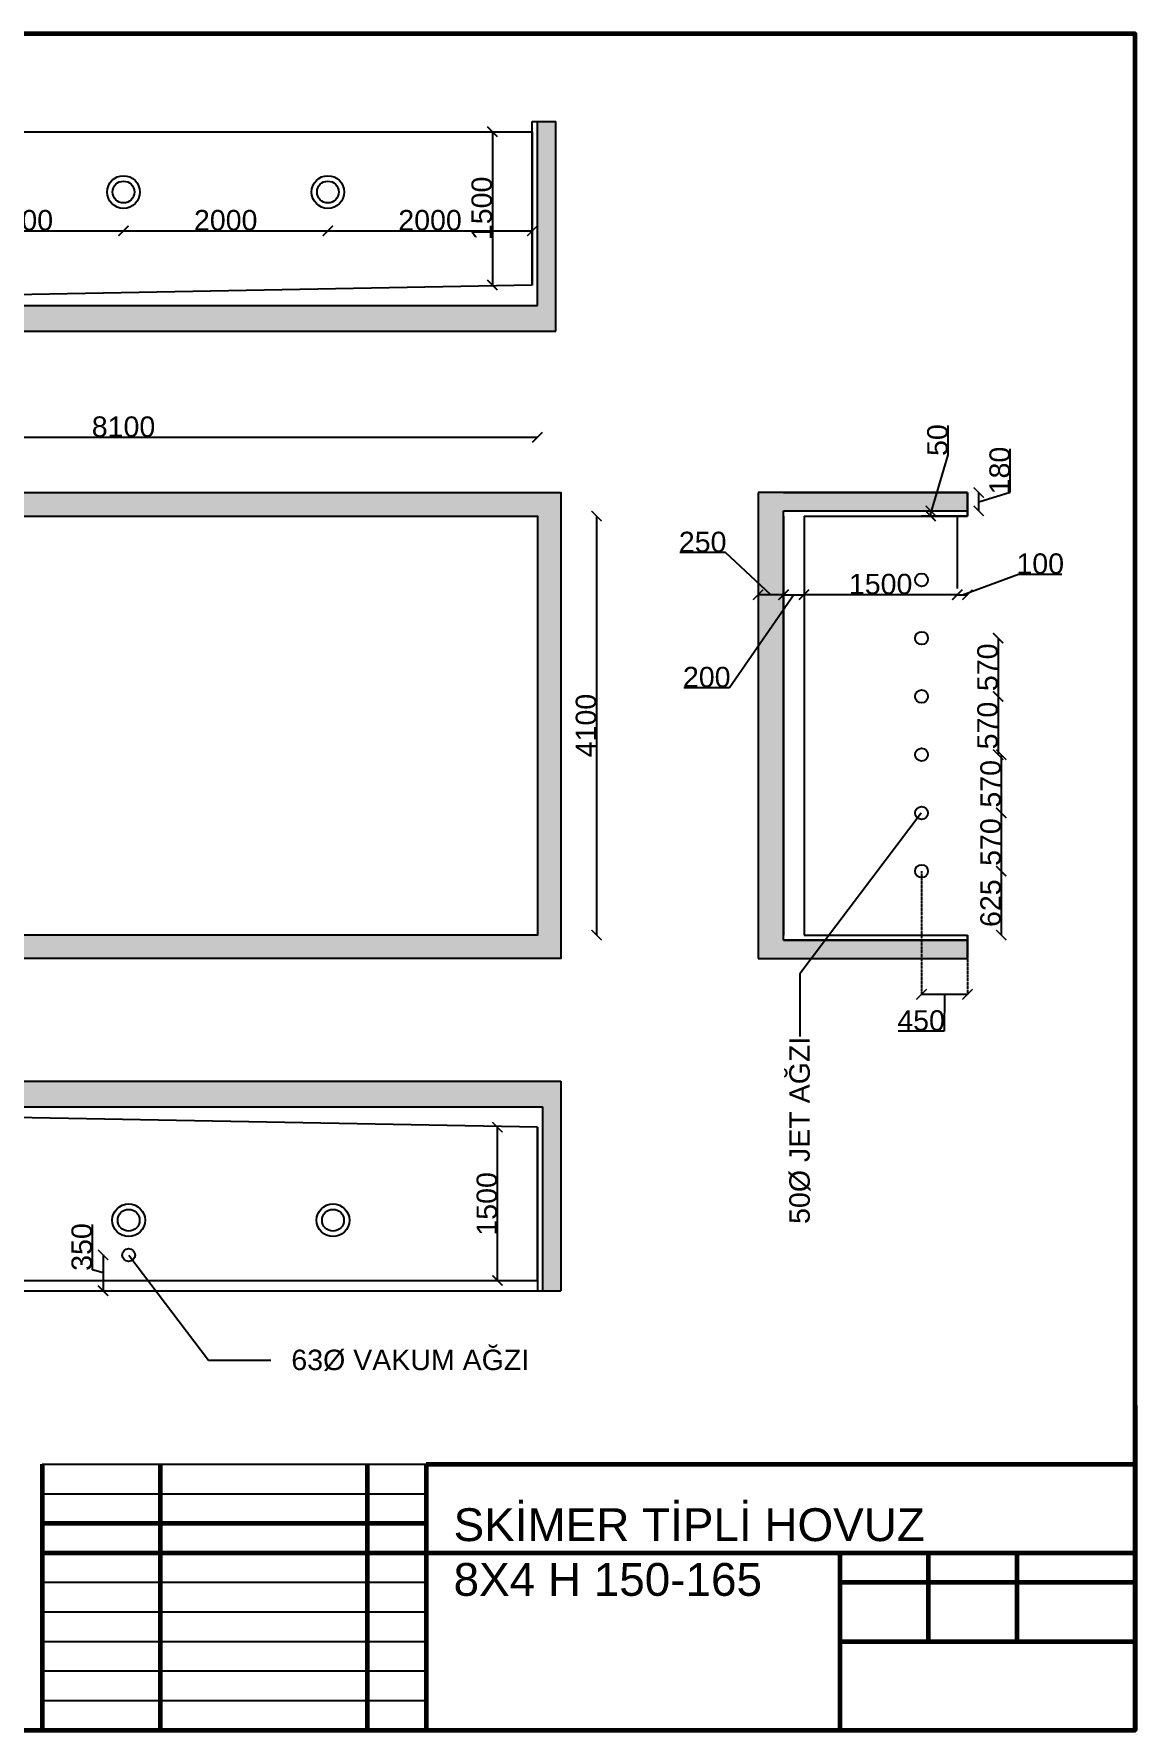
# Model space of a CAD drawing. Header units: millimetres. Extents: x 1659 to 76308, y 1100 to 43767.
# Drawn here: x 13721 to 24498, y 1201 to 17796 of the extents above; entities that cross this region are included whole.
import ezdxf
from ezdxf import colors
from ezdxf.entities.mleader import LeaderData, LeaderLine
from ezdxf.math import Vec2, Vec3

# ---------------------------------------------------------------- set-up
doc = ezdxf.new("R2010")
doc.units = ezdxf.units.MM
doc.linetypes.add('ACAD_ISO02W100', pattern=[15, 12, -3])
doc.styles.get("Standard").update_dxf_attribs({"font": 'arial.ttf'})
doc.linetypes.add('ZIGZAG', pattern='A,0.00254,-5.08,[131,ltypeshp.shx,S=5.08,R=0,X=-5.08,Y=0],-10.16,[131,ltypeshp.shx,S=5.08,R=180,X=5.08,Y=0],-5.08', length=20.32254)
doc.dimstyles.new('Copy of ISO-25', dxfattribs={"dimtxt": 200, "dimasz": 100, "dimexe": 1.25, "dimexo": 0.625, "dimgap": 1, "dimtad": 1, "dimdec": 0, "dimtxsty": 'Standard', "dimblk": 'ARCHTICK', "dimcen": 2, "dimse1": 1, "dimse2": 1, "dimadec": 0, "dimazin": 0, "dimtfac": 1, "dimtdec": 0, "dimtmove": 1, "dimatfit": 3, "dimldrblk": 'ARCHTICK', "dimfxl": 1, "dimarcsym": 0})
pattern_1 = [(50, (-176331.66, -81031.15), (182.18467, -15.93909), [19.05, -209.55]), (355, (-176331.66, -81031.15), (-35.24342, 191.05685), [15.24, -167.64058]), (100.451445, (-176316.47, -81032.48), (146.94125, 175.11775), [16.19001, -178.09024]), (46.1842, (-176331.66, -80980.35), (271.07904, -42.04233), [28.575, -314.325]), (96.63556, (-176309.07, -80983.85), (237.40413, 247.42612), [24.28502, -267.1356]), (351.18415, (-176331.66, -80980.35), (237.40413, 247.42612), [22.85997, -251.45973]), (21, (-176306.26, -80993.05), (151.61439, -102.2652), [19.05, -209.55]), (326, (-176306.26, -80993.05), (61.80203, 184.18797), [15.24, -167.64]), (71.451445, (-176293.62, -81001.57), (213.41642, 81.92277), [16.19001, -178.08994]), (37.5, (-176331.656, -81031.15), (3.088603, 84.555039), [0, -165.608, 0, -170.18, 0, -168.275]), (7.5, (-176331.66, -81031.15), (66.819663, 100.180575), [0, -97.028, 0, -161.798, 0, -64.135]), (327.5, (-176388.3, -81031.15), (135.590595, -5.728744), [0, -63.5, 0, -198.12, 0, -262.89]), (317.5, (-176413.7, -81031.15), (148.12918, 25.42649), [0, -82.55, 0, -131.572, 0, -186.69])]

# ---------------------------------------------------------------- blocks, each defined once
blk = doc.blocks.new('_ArchTick')
at = {"color": 0, "linetype": 'ByBlock', "const_width": 0.15}
blk.add_lwpolyline([(-0.5, -0.5), (0.5, 0.5)], dxfattribs=at)
blk = doc.blocks.new('*D2')
at = {"color": 0, "lineweight": -2, "ltscale": 0.5, "transparency": 16777216}
blk.add_line((10548, 13849), (18648, 13849), dxfattribs=at)
at = {"layer": 'Defpoints', "color": 0, "ltscale": 0.5, "transparency": 16777216}
for p in [(18648, 13849), (10548, 13309), (18648, 13309)]:
    blk.add_point(p, dxfattribs=at)
at = {"color": 0, "lineweight": -2, "ltscale": 0.5, "transparency": 16777216, "xscale": 100, "yscale": 100, "zscale": 100, "rotation": 180}
blk.add_blockref('_ArchTick', (10548, 13849), dxfattribs=at)
at = {"color": 0, "lineweight": -2, "ltscale": 0.5, "transparency": 16777216, "xscale": 100, "yscale": 100, "zscale": 100}
blk.add_blockref('_ArchTick', (18648, 13849), dxfattribs=at)
at = {"color": 0, "ltscale": 0.5, "transparency": 16777216, "insert": (14598, 13952), "char_height": 200, "attachment_point": 5}
blk.add_mtext('8100', dxfattribs=at)
blk = doc.blocks.new('*D13')
at = {"color": 0, "lineweight": -2, "ltscale": 0.5, "transparency": 16777216}
blk.add_line((19228, 13079), (19228, 8979), dxfattribs=at)
at = {"layer": 'Defpoints', "color": 0, "ltscale": 0.5, "transparency": 16777216}
for p in [(18648, 13079), (18648, 8979), (19228, 8979)]:
    blk.add_point(p, dxfattribs=at)
at = {"color": 0, "lineweight": -2, "ltscale": 0.5, "transparency": 16777216, "xscale": 100, "yscale": 100, "zscale": 100}
for p, rotation in [((19228, 13079), 90), ((19228, 8979), 270)]:
    blk.add_blockref('_ArchTick', p, dxfattribs=dict(at, rotation=rotation))
at = {"color": 0, "ltscale": 0.5, "transparency": 16777216, "insert": (19125, 11029), "char_height": 200, "attachment_point": 5, "rotation": 90}
blk.add_mtext('4100', dxfattribs=at)
blk = doc.blocks.new('*D15')
at = {"color": 0, "lineweight": -2, "ltscale": 0.5, "transparency": 16777216}
blk.add_line((18208, 16839), (18208, 15339), dxfattribs=at)
at = {"layer": 'Defpoints', "color": 0, "ltscale": 0.5, "transparency": 16777216}
for p in [(18598, 16839), (18208, 15339), (18598, 15339)]:
    blk.add_point(p, dxfattribs=at)
at = {"color": 0, "lineweight": -2, "ltscale": 0.5, "transparency": 16777216, "xscale": 100, "yscale": 100, "zscale": 100}
for p, rotation in [((18208, 16839), 90), ((18208, 15339), 270)]:
    blk.add_blockref('_ArchTick', p, dxfattribs=dict(at, rotation=rotation))
at = {"color": 0, "ltscale": 0.5, "transparency": 16777216, "insert": (18105, 16089), "char_height": 200, "attachment_point": 5, "rotation": 90}
blk.add_mtext('1500', dxfattribs=at)
blk = doc.blocks.new('*D16')
at = {"color": 0, "lineweight": -2, "ltscale": 0.5, "transparency": 16777216}
blk.add_line((12598, 15869), (14598, 15869), dxfattribs=at)
at = {"layer": 'Defpoints', "color": 0, "ltscale": 0.5, "transparency": 16777216}
for p in [(12598, 16249), (14598, 16249), (14598, 15869)]:
    blk.add_point(p, dxfattribs=at)
at = {"color": 0, "lineweight": -2, "ltscale": 0.5, "transparency": 16777216, "xscale": 100, "yscale": 100, "zscale": 100, "rotation": 180}
blk.add_blockref('_ArchTick', (12598, 15869), dxfattribs=at)
at = {"color": 0, "lineweight": -2, "ltscale": 0.5, "transparency": 16777216, "xscale": 100, "yscale": 100, "zscale": 100}
blk.add_blockref('_ArchTick', (14598, 15869), dxfattribs=at)
at = {"color": 0, "ltscale": 0.5, "transparency": 16777216, "insert": (13598, 15972), "char_height": 200, "attachment_point": 5}
blk.add_mtext('2000', dxfattribs=at)
blk = doc.blocks.new('*D17')
at = {"color": 0, "lineweight": -2, "ltscale": 0.5, "transparency": 16777216}
blk.add_line((14598, 15869), (16598, 15869), dxfattribs=at)
at = {"layer": 'Defpoints', "color": 0, "ltscale": 0.5, "transparency": 16777216}
for p in [(14598, 16249), (16598, 16249), (16598, 15869)]:
    blk.add_point(p, dxfattribs=at)
at = {"color": 0, "lineweight": -2, "ltscale": 0.5, "transparency": 16777216, "xscale": 100, "yscale": 100, "zscale": 100, "rotation": 180}
blk.add_blockref('_ArchTick', (14598, 15869), dxfattribs=at)
at = {"color": 0, "lineweight": -2, "ltscale": 0.5, "transparency": 16777216, "xscale": 100, "yscale": 100, "zscale": 100}
blk.add_blockref('_ArchTick', (16598, 15869), dxfattribs=at)
at = {"color": 0, "ltscale": 0.5, "transparency": 16777216, "insert": (15598, 15972), "char_height": 200, "attachment_point": 5}
blk.add_mtext('2000', dxfattribs=at)
blk = doc.blocks.new('*D18')
at = {"color": 0, "lineweight": -2, "ltscale": 0.5, "transparency": 16777216}
blk.add_line((16598, 15869), (18598, 15869), dxfattribs=at)
at = {"layer": 'Defpoints', "color": 0, "ltscale": 0.5, "transparency": 16777216}
for p in [(16598, 16249), (18598, 16249), (18598, 15869)]:
    blk.add_point(p, dxfattribs=at)
at = {"color": 0, "lineweight": -2, "ltscale": 0.5, "transparency": 16777216, "xscale": 100, "yscale": 100, "zscale": 100, "rotation": 180}
blk.add_blockref('_ArchTick', (16598, 15869), dxfattribs=at)
at = {"color": 0, "lineweight": -2, "ltscale": 0.5, "transparency": 16777216, "xscale": 100, "yscale": 100, "zscale": 100}
blk.add_blockref('_ArchTick', (18598, 15869), dxfattribs=at)
at = {"color": 0, "ltscale": 0.5, "transparency": 16777216, "insert": (17598, 15972), "char_height": 200, "attachment_point": 5}
blk.add_mtext('2000', dxfattribs=at)
blk = doc.blocks.new('*D20')
at = {"color": 0, "lineweight": -2, "ltscale": 0.5, "transparency": 16777216}
blk.add_line((18258, 5599), (18258, 7099), dxfattribs=at)
at = {"layer": 'Defpoints', "color": 0, "ltscale": 0.5, "transparency": 16777216}
for p in [(18258, 7099), (18648, 7099), (18648, 5599)]:
    blk.add_point(p, dxfattribs=at)
at = {"color": 0, "lineweight": -2, "ltscale": 0.5, "transparency": 16777216, "xscale": 100, "yscale": 100, "zscale": 100}
for p, rotation in [((18258, 7099), 90), ((18258, 5599), 270)]:
    blk.add_blockref('_ArchTick', p, dxfattribs=dict(at, rotation=rotation))
at = {"color": 0, "ltscale": 0.5, "transparency": 16777216, "insert": (18155, 6349), "char_height": 200, "attachment_point": 5, "rotation": 90}
blk.add_mtext('1500', dxfattribs=at)
blk = doc.blocks.new('*D21')
at = {"color": 0, "lineweight": -2, "ltscale": 0.5, "transparency": 16777216}
blk.add_line((22758, 12309), (21258, 12309), dxfattribs=at)
at = {"layer": 'Defpoints', "color": 0, "ltscale": 0.5, "transparency": 16777216}
for p in [(21258, 13079), (22758, 13079), (21258, 12309)]:
    blk.add_point(p, dxfattribs=at)
at = {"color": 0, "lineweight": -2, "ltscale": 0.5, "transparency": 16777216, "xscale": 100, "yscale": 100, "zscale": 100, "rotation": 180}
blk.add_blockref('_ArchTick', (21258, 12309), dxfattribs=at)
at = {"color": 0, "lineweight": -2, "ltscale": 0.5, "transparency": 16777216, "xscale": 100, "yscale": 100, "zscale": 100}
blk.add_blockref('_ArchTick', (22758, 12309), dxfattribs=at)
at = {"color": 0, "ltscale": 0.5, "transparency": 16777216, "insert": (22008, 12412), "char_height": 200, "attachment_point": 5}
blk.add_mtext('1500', dxfattribs=at)
blk = doc.blocks.new('*D22')
at = {"color": 0, "lineweight": -2, "ltscale": 0.5, "transparency": 16777216}
for p, q in [((22808, 12309), (23357, 12509)), ((23357, 12509), (23782, 12509)), ((22758, 12309), (22858, 12309))]:
    blk.add_line(p, q, dxfattribs=at)
at = {"layer": 'Defpoints', "color": 0, "ltscale": 0.5, "transparency": 16777216}
for p in [(22758, 13079), (22858, 13079), (22858, 12309)]:
    blk.add_point(p, dxfattribs=at)
at = {"color": 0, "lineweight": -2, "ltscale": 0.5, "transparency": 16777216, "xscale": 100, "yscale": 100, "zscale": 100, "rotation": 180}
blk.add_blockref('_ArchTick', (22758, 12309), dxfattribs=at)
at = {"color": 0, "lineweight": -2, "ltscale": 0.5, "transparency": 16777216, "xscale": 100, "yscale": 100, "zscale": 100}
blk.add_blockref('_ArchTick', (22858, 12309), dxfattribs=at)
at = {"color": 0, "ltscale": 0.5, "transparency": 16777216, "insert": (23570, 12612), "char_height": 200, "attachment_point": 5}
blk.add_mtext('100', dxfattribs=at)
blk = doc.blocks.new('*D23')
at = {"color": 0, "lineweight": -2, "ltscale": 0.5, "transparency": 16777216}
blk.add_line((23188, 9604), (23188, 8979), dxfattribs=at)
at = {"layer": 'Defpoints', "color": 0, "ltscale": 0.5, "transparency": 16777216}
for p in [(22408, 9604), (22408, 8979), (23188, 8979)]:
    blk.add_point(p, dxfattribs=at)
at = {"color": 0, "lineweight": -2, "ltscale": 0.5, "transparency": 16777216, "xscale": 100, "yscale": 100, "zscale": 100}
for p, rotation in [((23188, 9604), 90), ((23188, 8979), 270)]:
    blk.add_blockref('_ArchTick', p, dxfattribs=dict(at, rotation=rotation))
at = {"color": 0, "ltscale": 0.5, "transparency": 16777216, "insert": (23085, 9291), "char_height": 200, "attachment_point": 5, "rotation": 90}
blk.add_mtext('625', dxfattribs=at)
blk = doc.blocks.new('*D24')
at = {"color": 0, "lineweight": -2, "ltscale": 0.5, "transparency": 16777216}
blk.add_line((23158, 11884), (23158, 11314), dxfattribs=at)
at = {"layer": 'Defpoints', "color": 0, "ltscale": 0.5, "transparency": 16777216}
for p in [(22408, 11884), (22408, 11314), (23158, 11314)]:
    blk.add_point(p, dxfattribs=at)
at = {"color": 0, "lineweight": -2, "ltscale": 0.5, "transparency": 16777216, "xscale": 100, "yscale": 100, "zscale": 100}
for p, rotation in [((23158, 11884), 90), ((23158, 11314), 270)]:
    blk.add_blockref('_ArchTick', p, dxfattribs=dict(at, rotation=rotation))
at = {"color": 0, "ltscale": 0.5, "transparency": 16777216, "insert": (23055, 11599), "char_height": 200, "attachment_point": 5, "rotation": 90}
blk.add_mtext('570', dxfattribs=at)
blk = doc.blocks.new('*D25')
at = {"color": 0, "lineweight": -2, "ltscale": 0.5, "transparency": 16777216}
blk.add_line((23188, 10744), (23188, 10174), dxfattribs=at)
at = {"layer": 'Defpoints', "color": 0, "ltscale": 0.5, "transparency": 16777216}
for p in [(22408, 10744), (22408, 10174), (23188, 10174)]:
    blk.add_point(p, dxfattribs=at)
at = {"color": 0, "lineweight": -2, "ltscale": 0.5, "transparency": 16777216, "xscale": 100, "yscale": 100, "zscale": 100}
for p, rotation in [((23188, 10744), 90), ((23188, 10174), 270)]:
    blk.add_blockref('_ArchTick', p, dxfattribs=dict(at, rotation=rotation))
at = {"color": 0, "ltscale": 0.5, "transparency": 16777216, "insert": (23085, 10459), "char_height": 200, "attachment_point": 5, "rotation": 90}
blk.add_mtext('570', dxfattribs=at)
blk = doc.blocks.new('*D6')
at = {"color": 0, "lineweight": -2, "ltscale": 0.5, "transparency": 16777216}
blk.add_line((23188, 10174), (23188, 9604), dxfattribs=at)
at = {"layer": 'Defpoints', "color": 0, "ltscale": 0.5, "transparency": 16777216}
for p in [(22408, 10174), (22408, 9604), (23188, 9604)]:
    blk.add_point(p, dxfattribs=at)
at = {"color": 0, "lineweight": -2, "ltscale": 0.5, "transparency": 16777216, "xscale": 100, "yscale": 100, "zscale": 100}
for p, rotation in [((23188, 10174), 90), ((23188, 9604), 270)]:
    blk.add_blockref('_ArchTick', p, dxfattribs=dict(at, rotation=rotation))
at = {"color": 0, "ltscale": 0.5, "transparency": 16777216, "insert": (23085, 9889), "char_height": 200, "attachment_point": 5, "rotation": 90}
blk.add_mtext('570', dxfattribs=at)
blk = doc.blocks.new('*D7')
at = {"color": 0, "lineweight": -2, "ltscale": 0.5, "transparency": 16777216}
blk.add_line((23158, 11314), (23158, 10744), dxfattribs=at)
at = {"layer": 'Defpoints', "color": 0, "ltscale": 0.5, "transparency": 16777216}
for p in [(22408, 11314), (22408, 10744), (23158, 10744)]:
    blk.add_point(p, dxfattribs=at)
at = {"color": 0, "lineweight": -2, "ltscale": 0.5, "transparency": 16777216, "xscale": 100, "yscale": 100, "zscale": 100}
for p, rotation in [((23158, 11314), 90), ((23158, 10744), 270)]:
    blk.add_blockref('_ArchTick', p, dxfattribs=dict(at, rotation=rotation))
at = {"color": 0, "ltscale": 0.5, "transparency": 16777216, "insert": (23055, 11029), "char_height": 200, "attachment_point": 5, "rotation": 90}
blk.add_mtext('570', dxfattribs=at)
blk = doc.blocks.new('*D31')
at = {"color": 0, "lineweight": -2, "ltscale": 0.5, "transparency": 16777216}
for p, q in [((14293, 5705), (14293, 6148)), ((14398, 5849), (14398, 5499)), ((14398, 5674), (14293, 5705))]:
    blk.add_line(p, q, dxfattribs=at)
at = {"layer": 'Defpoints', "color": 0, "ltscale": 0.5, "transparency": 16777216}
for p in [(14648, 5849), (14398, 5499), (14648, 5499)]:
    blk.add_point(p, dxfattribs=at)
at = {"color": 0, "lineweight": -2, "ltscale": 0.5, "transparency": 16777216, "xscale": 100, "yscale": 100, "zscale": 100}
for p, rotation in [((14398, 5849), 90), ((14398, 5499), 270)]:
    blk.add_blockref('_ArchTick', p, dxfattribs=dict(at, rotation=rotation))
at = {"color": 0, "ltscale": 0.5, "transparency": 16777216, "insert": (14190, 5927), "char_height": 200, "attachment_point": 5, "rotation": 90}
blk.add_mtext('350', dxfattribs=at)
blk = doc.blocks.new('*D32')
at = {"color": 0, "lineweight": -2, "ltscale": 0.5, "transparency": 16777216}
for p, q in [((22668, 13678), (22668, 13966)), ((22498, 13104), (22668, 13678)), ((22498, 13079), (22498, 13129))]:
    blk.add_line(p, q, dxfattribs=at)
at = {"layer": 'Defpoints', "color": 0, "ltscale": 0.5, "transparency": 16777216}
for p in [(22498, 13129), (22858, 13129), (22858, 13079)]:
    blk.add_point(p, dxfattribs=at)
at = {"color": 0, "lineweight": -2, "ltscale": 0.5, "transparency": 16777216, "xscale": 100, "yscale": 100, "zscale": 100}
for p, rotation in [((22498, 13129), 90), ((22498, 13079), 270)]:
    blk.add_blockref('_ArchTick', p, dxfattribs=dict(at, rotation=rotation))
at = {"color": 0, "ltscale": 0.5, "transparency": 16777216, "insert": (22565, 13822), "char_height": 200, "attachment_point": 5, "rotation": 90}
blk.add_mtext('50', dxfattribs=at)
blk = doc.blocks.new('*D8')
at = {"color": 0, "lineweight": -2, "ltscale": 0.5, "transparency": 16777216}
for p, q in [((23277, 13312), (23277, 13736)), ((22968, 13219), (23277, 13312)), ((22968, 13129), (22968, 13309))]:
    blk.add_line(p, q, dxfattribs=at)
at = {"layer": 'Defpoints', "color": 0, "ltscale": 0.5, "transparency": 16777216}
for p in [(22858, 13309), (22968, 13309), (22858, 13129)]:
    blk.add_point(p, dxfattribs=at)
at = {"color": 0, "lineweight": -2, "ltscale": 0.5, "transparency": 16777216, "xscale": 100, "yscale": 100, "zscale": 100}
for p, rotation in [((22968, 13309), 90), ((22968, 13129), 270)]:
    blk.add_blockref('_ArchTick', p, dxfattribs=dict(at, rotation=rotation))
at = {"color": 0, "ltscale": 0.5, "transparency": 16777216, "insert": (23174, 13524), "char_height": 200, "attachment_point": 5, "rotation": 90}
blk.add_mtext('180', dxfattribs=at)
blk = doc.blocks.new('*D33')
at = {"color": 0, "lineweight": -2, "ltscale": 0.5, "transparency": 16777216}
for p, q in [((21158, 12309), (20529, 11399)), ((21058, 12309), (21258, 12309)), ((20529, 11399), (20083, 11399))]:
    blk.add_line(p, q, dxfattribs=at)
at = {"layer": 'Defpoints', "color": 0, "ltscale": 0.5, "transparency": 16777216}
for p in [(21058, 13079), (21258, 13079), (21258, 12309)]:
    blk.add_point(p, dxfattribs=at)
at = {"color": 0, "lineweight": -2, "ltscale": 0.5, "transparency": 16777216, "xscale": 100, "yscale": 100, "zscale": 100, "rotation": 180}
blk.add_blockref('_ArchTick', (21058, 12309), dxfattribs=at)
at = {"color": 0, "lineweight": -2, "ltscale": 0.5, "transparency": 16777216, "xscale": 100, "yscale": 100, "zscale": 100}
blk.add_blockref('_ArchTick', (21258, 12309), dxfattribs=at)
at = {"color": 0, "ltscale": 0.5, "transparency": 16777216, "insert": (20306, 11502), "char_height": 200, "attachment_point": 5}
blk.add_mtext('200', dxfattribs=at)
blk = doc.blocks.new('*D34')
at = {"color": 0, "lineweight": -2, "ltscale": 0.5, "transparency": 16777216}
for p, q in [((20489, 12721), (20043, 12721)), ((20933, 12309), (20489, 12721)), ((21058, 12309), (20808, 12309))]:
    blk.add_line(p, q, dxfattribs=at)
at = {"layer": 'Defpoints', "color": 0, "ltscale": 0.5, "transparency": 16777216}
for p in [(20808, 12309), (20808, 12309), (21058, 12309)]:
    blk.add_point(p, dxfattribs=at)
at = {"color": 0, "lineweight": -2, "ltscale": 0.5, "transparency": 16777216, "xscale": 100, "yscale": 100, "zscale": 100, "rotation": 180}
blk.add_blockref('_ArchTick', (20808, 12309), dxfattribs=at)
at = {"color": 0, "lineweight": -2, "ltscale": 0.5, "transparency": 16777216, "xscale": 100, "yscale": 100, "zscale": 100}
blk.add_blockref('_ArchTick', (21058, 12309), dxfattribs=at)
at = {"color": 0, "ltscale": 0.5, "transparency": 16777216, "insert": (20266, 12824), "char_height": 200, "attachment_point": 5}
blk.add_mtext('250', dxfattribs=at)
blk = doc.blocks.new('*D9')
at = {"color": 0, "lineweight": -2, "ltscale": 0.5, "transparency": 16777216}
for p, q in [((22858, 8399), (22408, 8399)), ((22633, 8399), (22629, 8039)), ((22629, 8039), (22178, 8039))]:
    blk.add_line(p, q, dxfattribs=at)
at = {"layer": 'Defpoints', "color": 0, "ltscale": 0.5, "transparency": 16777216}
for p in [(22858, 9629), (22408, 8399), (22408, 8399)]:
    blk.add_point(p, dxfattribs=at)
at = {"color": 0, "lineweight": -2, "ltscale": 0.5, "transparency": 16777216, "xscale": 100, "yscale": 100, "zscale": 100, "rotation": 180}
blk.add_blockref('_ArchTick', (22408, 8399), dxfattribs=at)
at = {"color": 0, "lineweight": -2, "ltscale": 0.5, "transparency": 16777216, "xscale": 100, "yscale": 100, "zscale": 100}
blk.add_blockref('_ArchTick', (22858, 8399), dxfattribs=at)
at = {"color": 0, "ltscale": 0.5, "transparency": 16777216, "insert": (22404, 8142), "char_height": 200, "attachment_point": 5}
blk.add_mtext('450', dxfattribs=at)

msp = doc.modelspace()

# ---------------------------------------------------------------- hatches: boundary and pattern name
at = {"ltscale": 0.01}
h = msp.add_hatch(dxfattribs=at)
h.set_pattern_fill('AR-CONC', color=256)
h.set_pattern_definition(pattern_1)
h.paths.add_polyline_path([(18828.3, 16938.9), (18648.3, 16938.9), (18648.3, 15138.9), (11561.3, 15138.9), (11561.3, 14945.9), (11246.7, 14945.9), (11310.7, 14888.9), (18828.3, 14888.9)])
h.paths.add_polyline_path([(9725.3, 15128.9), (8238.3, 15128.9), (8238.3, 14928.9), (7738.3, 14928.9), (7738.3, 15128.9), (7588.3, 15128.9), (7588.3, 16678.9), (7588.3, 16828.9), (7358.3, 16828.9), (7358.3, 16678.9), (7358.3, 14888.9), (7588.3, 14888.9), (10368.3, 14888.9), (10368.3, 14945.9), (9725.3, 14945.9)])
h.paths.add_polyline_path([(11246.7, 14945.9), (10368.3, 14945.9), (10368.3, 14888.9), (11310.7, 14888.9)])
h.paths.add_polyline_path([(10368.3, 15128.9), (9788.3, 15128.9), (9788.3, 15008.9), (10368.3, 15008.9)], flags=17)
h.paths.add_polyline_path([(11498.3, 15138.9), (10548.3, 15138.9), (10548.3, 16678.9), (10398.3, 16678.9), (10368.3, 16678.9), (10368.3, 15008.9), (11498.3, 15008.9)])
h.paths.add_polyline_path([(5558.3, 13308.9), (5308.3, 13308.9), (3508.3, 13308.9), (3508.3, 13078.9), (3608.3, 13078.9), (5258.3, 13078.9), (5308.3, 13078.9), (5308.3, 8978.9), (3508.3, 8978.9), (3508.3, 8748.9), (5308.3, 8748.9), (5558.3, 8748.9)])
h.paths.add_polyline_path([(9775.3, 7491.9), (10418.3, 7491.9), (10418.3, 7548.9), (7638.3, 7548.9), (7408.3, 7548.9), (7408.3, 5758.9), (7408.3, 5608.9), (7638.3, 5608.9), (7638.3, 5758.9), (7638.3, 7308.9), (7788.3, 7308.9), (8288.3, 7308.9), (9775.3, 7308.9)])
h.paths.add_polyline_path([(18878.3, 7548.9), (10418.3, 7548.9), (10418.3, 7491.9), (11611.3, 7491.9), (11611.3, 7298.9), (18698.3, 7298.9), (18698.3, 5498.9), (18878.3, 5498.9)])
h.paths.add_polyline_path([(10598.3, 7298.9), (11548.3, 7298.9), (11548.3, 7428.9), (10418.3, 7428.9), (10418.3, 5758.9), (10448.3, 5758.9), (10598.3, 5758.9)], flags=17)
h.paths.add_polyline_path([(10418.3, 7428.9), (9838.3, 7428.9), (9838.3, 7308.9), (10418.3, 7308.9)], flags=17)
h = msp.add_hatch(dxfattribs=at)
h.set_pattern_fill('AR-CONC', color=256)
h.set_pattern_definition([(50, (-176331.66, -82091.15), (182.18467, -15.93909), [19.05, -209.55]), (355, (-176331.66, -82091.15), (-35.24342, 191.05685), [15.24, -167.64058]), (100.451445, (-176316.47, -82092.48), (146.94125, 175.11775), [16.19001, -178.09024]), (46.1842, (-176331.66, -82040.35), (271.07904, -42.04233), [28.575, -314.325]), (96.63556, (-176309.07, -82043.85), (237.40413, 247.42612), [24.28502, -267.1356]), (351.18415, (-176331.66, -82040.35), (237.40413, 247.42612), [22.85997, -251.45973]), (21, (-176306.26, -82053.05), (151.61439, -102.2652), [19.05, -209.55]), (326, (-176306.26, -82053.05), (61.80203, 184.18797), [15.24, -167.64]), (71.451445, (-176293.62, -82061.57), (213.41642, 81.92277), [16.19001, -178.08994]), (37.5, (-176331.656, -82091.15), (3.088603, 84.555039), [0, -165.608, 0, -170.18, 0, -168.275]), (7.5, (-176331.66, -82091.15), (66.819663, 100.180575), [0, -97.028, 0, -161.798, 0, -64.135]), (327.5, (-176388.3, -82091.15), (135.590595, -5.728744), [0, -63.5, 0, -198.12, 0, -262.89]), (317.5, (-176413.7, -82091.15), (148.12918, 25.42649), [0, -82.55, 0, -131.572, 0, -186.69])])
h.paths.add_polyline_path([(18878.3, 13308.9), (10318.3, 13308.9), (7588.3, 13308.9), (7588.3, 10348.9), (10318.3, 10348.9), (10318.3, 8748.9), (18878.3, 8748.9)])
h.paths.add_polyline_path([(10318.3, 13078.9), (10318.3, 10578.9), (7818.3, 10578.9), (7818.3, 13078.9)], flags=16)
h.paths.add_polyline_path([(10548.3, 13078.9), (18648.3, 13078.9), (18648.3, 8978.9), (10548.3, 8978.9)], flags=16)
h.paths.add_polyline_path([(8718.3, 12858.9), (8718.3, 12158.9), (8018.3, 12158.9), (8018.3, 12858.9)], flags=0)
h = msp.add_hatch(dxfattribs=at)
h.set_pattern_fill('AR-CONC', color=256)
h.set_pattern_definition(pattern_1)
h.paths.add_polyline_path([(21058.3, 13128.9), (22858.3, 13128.9), (22858.3, 13308.9), (20808.3, 13308.9), (20808.3, 8748.9), (21331.7, 8748.9), (21467.7, 8928.9), (21058.3, 8928.9)])
h.paths.add_polyline_path([(22408.3, 8928.9), (21467.7, 8928.9), (21331.7, 8748.9), (22408.3, 8748.9)], flags=17)
h.paths.add_polyline_path([(22858.3, 8928.9), (22408.3, 8928.9), (22408.3, 8748.9), (22858.3, 8748.9)], flags=17)

# ---------------------------------------------------------------- linework, layer by layer
at = {"ltscale": 0.5}
for p, q in [((18598.3, 15338.9), (18598.3, 16938.9)), ((18598.3, 16938.9), (18648.3, 16938.9)), ((18648.3, 15138.9), (18648.3, 16938.9)), ((18648.3, 16938.9), (18828.3, 16938.9)), ((18828.3, 14888.9), (18828.3, 16938.9)), ((18598.3, 16838.9), (18598.3, 15338.9)), ((18598.3, 15338.9), (11561.3, 15206.9)), ((11561.3, 15138.9), (18648.3, 15138.9)), ((10368.3, 14888.9), (18828.3, 14888.9)), ((21058.3, 13308.9), (20808.3, 13308.9)), ((20808.3, 13308.9), (20808.3, 8748.9)), ((21058.3, 13308.9), (22858.3, 13308.9)), ((22858.3, 13308.9), (22858.3, 13078.9)), ((21058.3, 13128.9), (22858.3, 13128.9)), ((21058.3, 13078.9), (21058.3, 13128.9)), ((21058.3, 13078.9), (21058.3, 8978.9)), ((21258.3, 13078.9), (22858.3, 13078.9)), ((21258.3, 13078.9), (21258.3, 8978.9)), ((22858.3, 13078.9), (22408.3, 13078.9)), ((22858.3, 13078.9), (22758.3, 13078.9)), ((21058.3, 8928.9), (21058.3, 8978.9)), ((21258.3, 8978.9), (22858.3, 8978.9)), ((22858.3, 8978.9), (22858.3, 8748.9)), ((21058.3, 8928.9), (22858.3, 8928.9)), ((20808.3, 8748.9), (21058.3, 8748.9)), ((21058.3, 8748.9), (22858.3, 8748.9)), ((10418.3, 7548.9), (18878.3, 7548.9)), ((18878.3, 7548.9), (18878.3, 5498.9)), ((11611.3, 7298.9), (18698.3, 7298.9)), ((18648.3, 7098.9), (11611.3, 7230.8)), ((18698.3, 7298.9), (18698.3, 5498.9)), ((18648.3, 7098.9), (18648.3, 5498.9)), ((18648.3, 5598.9), (18648.3, 7098.9)), ((18648.3, 5498.9), (18698.3, 5498.9)), ((18698.3, 5498.9), (18878.3, 5498.9))]:
    msp.add_line(p, q, dxfattribs=at)
at = {"linetype": 'ZIGZAG', "ltscale": 0.05}
for p, q in [((10598.3, 16838.9), (18598.3, 16838.9)), ((22758.3, 13078.9), (22758.3, 12368.9)), ((10648.3, 5598.9), (18648.3, 5598.9))]:
    msp.add_line(p, q, dxfattribs=at)
at = {"ltscale": 0.01}
for p, q in [((22858.3, 13308.9), (20808.3, 13308.9)), ((20808.3, 13308.9), (20808.3, 8748.9)), ((22858.3, 13308.9), (20808.3, 13308.9)), ((22858.3, 13078.9), (22858.3, 13308.9)), ((22858.3, 13128.9), (22858.3, 13308.9)), ((21058.3, 8928.9), (21058.3, 13128.9)), ((21058.3, 13128.9), (22858.3, 13128.9)), ((22858.3, 8748.9), (22858.3, 8978.9)), ((22858.3, 8928.9), (21058.3, 8928.9)), ((20808.3, 8748.9), (22858.3, 8748.9))]:
    msp.add_line(p, q, dxfattribs=at)
at = {"linetype": 'ACAD_ISO02W100', "ltscale": 0.2}
for p, q in [((22408.3, 9603.9), (22408.3, 8398.9)), ((22858.3, 8978.9), (22858.3, 8398.9))]:
    msp.add_line(p, q, dxfattribs=at)
at = {"linetype": 'ACAD_ISO02W100', "ltscale": 0.3}
msp.add_line((10648.3, 5498.9), (18648.3, 5498.9), dxfattribs=at)
at = {"linetype": 'Continuous', "lineweight": 60}
for p, q in [((24498.3, 4381.1), (24498.3, 1200.9)), ((13801.2, 3802.9), (13801.2, 1200.9)), ((14957.7, 3802.9), (14957.7, 1200.9)), ((16981.4, 3802.9), (16981.4, 1200.9)), ((17559.7, 3802.9), (24498.3, 3802.9)), ((17559.7, 3802.9), (17559.7, 1200.9)), ((13801.2, 3224.6), (17559.7, 3224.6)), ((13801.2, 2935.5), (24498.3, 2935.5)), ((21607.2, 2935.5), (21607.2, 1200.9)), ((22474.6, 2935.5), (22474.6, 2068.2)), ((23341.9, 2935.5), (23341.9, 2068.2)), ((21607.2, 2646.4), (24498.3, 2646.4)), ((21607.2, 2068.2), (24498.3, 2068.2)), ((13801.2, 1200.9), (24498.3, 1200.9))]:
    msp.add_line(p, q, dxfattribs=at)
at = {"linetype": 'Continuous'}
for p, q in [((13801.2, 3802.9), (17559.7, 3802.9)), ((13801.2, 3513.8), (17559.7, 3513.8)), ((13801.2, 2646.4), (17559.7, 2646.4)), ((13801.2, 2357.3), (17559.7, 2357.3)), ((13801.2, 2068.2), (17559.7, 2068.2)), ((13801.2, 1779.1), (17559.7, 1779.1)), ((13801.2, 1490), (17559.7, 1490))]:
    msp.add_line(p, q, dxfattribs=at)
at = {"linetype": 'Continuous', "lineweight": 60}
msp.add_lwpolyline([(1658.5, 1200.9), (24498.3, 1200.9), (24498.3, 17795.9), (1658.5, 17795.9), (1658.5, 1200.9)], dxfattribs=at)
at = {"ltscale": 0.5}
msp.add_lwpolyline([(10318.3, 13308.9), (18878.3, 13308.9), (18878.3, 8748.9), (10318.3, 8748.9), (10318.3, 10348.9)], dxfattribs=at)
msp.add_lwpolyline([(10548.3, 13078.9), (18648.3, 13078.9), (18648.3, 8978.9), (10548.3, 8978.9)], close=True, dxfattribs=at)
at = {"ltscale": 0.01}
msp.add_lwpolyline([(13801.2, 3802.9), (17559.7, 3802.9), (17559.7, 1200.9), (13801.2, 1200.9)], close=True, dxfattribs=at)
at = {"ltscale": 0.5}
for centre, radius in [((14598.3, 16248.9), 160), ((14598.3, 16248.9), 106.7), ((16598.3, 16248.9), 160), ((16598.3, 16248.9), 106.7), ((22408.3, 12453.9), 63), ((22408.3, 11883.9), 63), ((22408.3, 11313.9), 63), ((22408.3, 10743.9), 63), ((22408.3, 10173.9), 63), ((22408.3, 9603.9), 63), ((14648.3, 6188.9), 160), ((16648.3, 6188.9), 160), ((14648.3, 6188.9), 106.7), ((16648.3, 6188.9), 106.7), ((14648.3, 5848.9), 63)]:
    msp.add_circle(centre, radius, dxfattribs=at)

# ---------------------------------------------------------------- texts
at = {"insert": (17828.3, 3371.1), "char_height": 321.2727, "width": 4679.137, "attachment_point": 1}
msp.add_mtext('SK{\\fArial|b0|i0|c238|p34;İ}MER T{\\fArial|b0|i0|c238|p34;İ}PL{\\fArial|b0|i0|c238|p34;İ} HOVUZ 8X4 H 150-165', dxfattribs=at)

# ---------------------------------------------------------------- dimensions: what is measured, and where the dimension line sits
at = {"ltscale": 0.5}
for base, p1, p2, angle, picture, middle in [((18208.3, 15338.9), (18598.3, 16838.9), (18598.3, 15338.9), 90, '*D15', (18105.2, 16088.9)), ((22968.3, 13308.9), (22858.3, 13128.9), (22858.3, 13308.9), 90, '*D8', (23174.3, 13312.6)), ((19228.3, 8978.9), (18648.3, 13078.9), (18648.3, 8978.9), 90, '*D13', (19125.2, 11028.9)), ((23158.3, 11313.9), (22408.3, 11883.9), (22408.3, 11313.9), 90, '*D24', (23055.2, 11598.9)), ((23158.3, 10743.9), (22408.3, 11313.9), (22408.3, 10743.9), 90, '*D7', (23055.2, 11028.9)), ((23188.3, 10173.9), (22408.3, 10743.9), (22408.3, 10173.9), 90, '*D25', (23085.2, 10458.9)), ((23188.3, 9603.9), (22408.3, 10173.9), (22408.3, 9603.9), 90, '*D6', (23085.2, 9888.9)), ((23188.3, 8978.9), (22408.3, 9603.9), (22408.3, 8978.9), 90, '*D23', (23085.2, 9291.4)), ((18258.3, 7098.9), (18648.3, 5598.9), (18648.3, 7098.9), 270, '*D20', (18155.2, 6348.9)), ((14398.3, 5498.9), (14648.3, 5848.9), (14648.3, 5498.9), 90, '*D31', (14190.2, 5706.3))]:
    dim = msp.add_linear_dim(base=base, p1=p1, p2=p2, angle=angle, dimstyle='Copy of ISO-25', dxfattribs=at)
    dim.commit()
    dim.dimension.update_dxf_attribs({"geometry": picture, "text_midpoint": middle})
for base, p1, p2, picture, middle in [((14598.3, 15868.9), (12598.3, 16248.9), (14598.3, 16248.9), '*D16', (13598.3, 15972)), ((16598.3, 15868.9), (14598.3, 16248.9), (16598.3, 16248.9), '*D17', (15598.3, 15972)), ((18598.3, 15868.9), (16598.3, 16248.9), (18598.3, 16248.9), '*D18', (17598.3, 15972)), ((18648.3, 13848.9), (10548.3, 13308.9), (18648.3, 13308.9), '*D2', (14598.3, 13952)), ((21258.3, 12308.9), (22758.3, 13078.9), (21258.3, 13078.9), '*D21', (22008.3, 12412))]:
    dim = msp.add_linear_dim(base=base, p1=p1, p2=p2, dimstyle='Copy of ISO-25', dxfattribs=at)
    dim.commit()
    dim.dimension.update_dxf_attribs({"geometry": picture, "text_midpoint": middle})
dim = msp.add_linear_dim(base=(22498.3, 13128.9), p1=(22858.3, 13078.9), p2=(22858.3, 13128.9), angle=90, dimstyle='Copy of ISO-25', dxfattribs=at)
dim.commit()
dim.dimension.update_dxf_attribs({"geometry": '*D32', "text_midpoint": (22668.3, 13678.9), "dimtype": 160})
for base, p1, p2, picture, middle in [((20808.3, 12308.9), (21058.3, 12308.9), (20808.3, 12308.9), '*D34', (20488.3, 12721.1)), ((21258.3, 12308.9), (21058.3, 13078.9), (21258.3, 13078.9), '*D33', (20528.3, 11398.9)), ((22858.3, 12308.9), (22758.3, 13078.9), (22858.3, 13078.9), '*D22', (23358.3, 12508.9)), ((22408.3, 8398.9), (22858.3, 9628.9), (22408.3, 8398.9), '*D9', (22628.3, 8038.9))]:
    dim = msp.add_linear_dim(base=base, p1=p1, p2=p2, dimstyle='Copy of ISO-25', dxfattribs=at)
    dim.commit()
    dim.dimension.update_dxf_attribs({"geometry": picture, "text_midpoint": middle, "dimtype": 160})

# ---------------------------------------------------------------- leaders
ml = msp.add_multileader_mtext('Standard', dxfattribs=at)
ml.set_content('\\pxi-3,l4,t4;50%%C JET A{\\fArial|b0|i0|c238|p34;Ğ}ZI', color=256)
ml.set_leader_properties()
ml.build(insert=Vec2(0, 0))
ctx = ml.context
ctx.base_point, ctx.char_height, ctx.plane_origin, ctx.plane_x_axis, ctx.plane_y_axis = Vec3(21218.3, 6187.1), 200, Vec3(20246.7, 13006.6), Vec3(0, 1), Vec3(-1, 0)
ctx.text_align_type = 2
notes = []
notes.append((ctx, [(1, (1, 1, 0), (21218.3, 8598.9), (0, -1), 612, [(0, [(22408.3, 10173.9)], 0, [])])]))
ctx.mtext.insert, ctx.mtext.text_direction, ctx.mtext.rotation, ctx.mtext.alignment, ctx.mtext.flow_direction = Vec3(21114.3, 7984.9), Vec3(0, 1), 1.5707963, 3, 5
ml = msp.add_multileader_mtext('Standard', dxfattribs=at)
ml.set_content('\\pxi-3,l4,t4;63%%C VAKUM A{\\fArial|b0|i0|c238|p34;Ğ}ZI', color=256)
ml.set_leader_properties()
ml.build(insert=Vec2(0, 0))
ctx = ml.context
ctx.base_point, ctx.char_height, ctx.plane_origin = Vec3(16038.3, 4818.9), 200, Vec3(14648.3, 5848.9)
notes.append((ctx, [(0, (1, 1, 0), (15428.3, 4818.9), (1, 0), 610, [(0, [(14648.3, 5848.9)], 0, [])])]))
ctx.mtext.insert, ctx.mtext.flow_direction = Vec3(16040.3, 4922.9), 5
for ctx, leaders in notes:
    for number, flags, end, landing, length, lines in leaders:
        leader = LeaderData()
        leader.index, (leader.has_last_leader_line, leader.has_dogleg_vector, leader.attachment_direction) = number, flags
        leader.last_leader_point, leader.dogleg_vector, leader.dogleg_length = Vec3(end), Vec3(landing), length
        for number, points, colour, breaks in lines:
            line = LeaderLine()
            line.index, line.vertices, line.color, line.breaks = number, Vec3.list(points), colors.encode_raw_color(colour), breaks
            leader.lines.append(line)
        ctx.leaders.append(leader)

doc.saveas('drawing.dxf')
